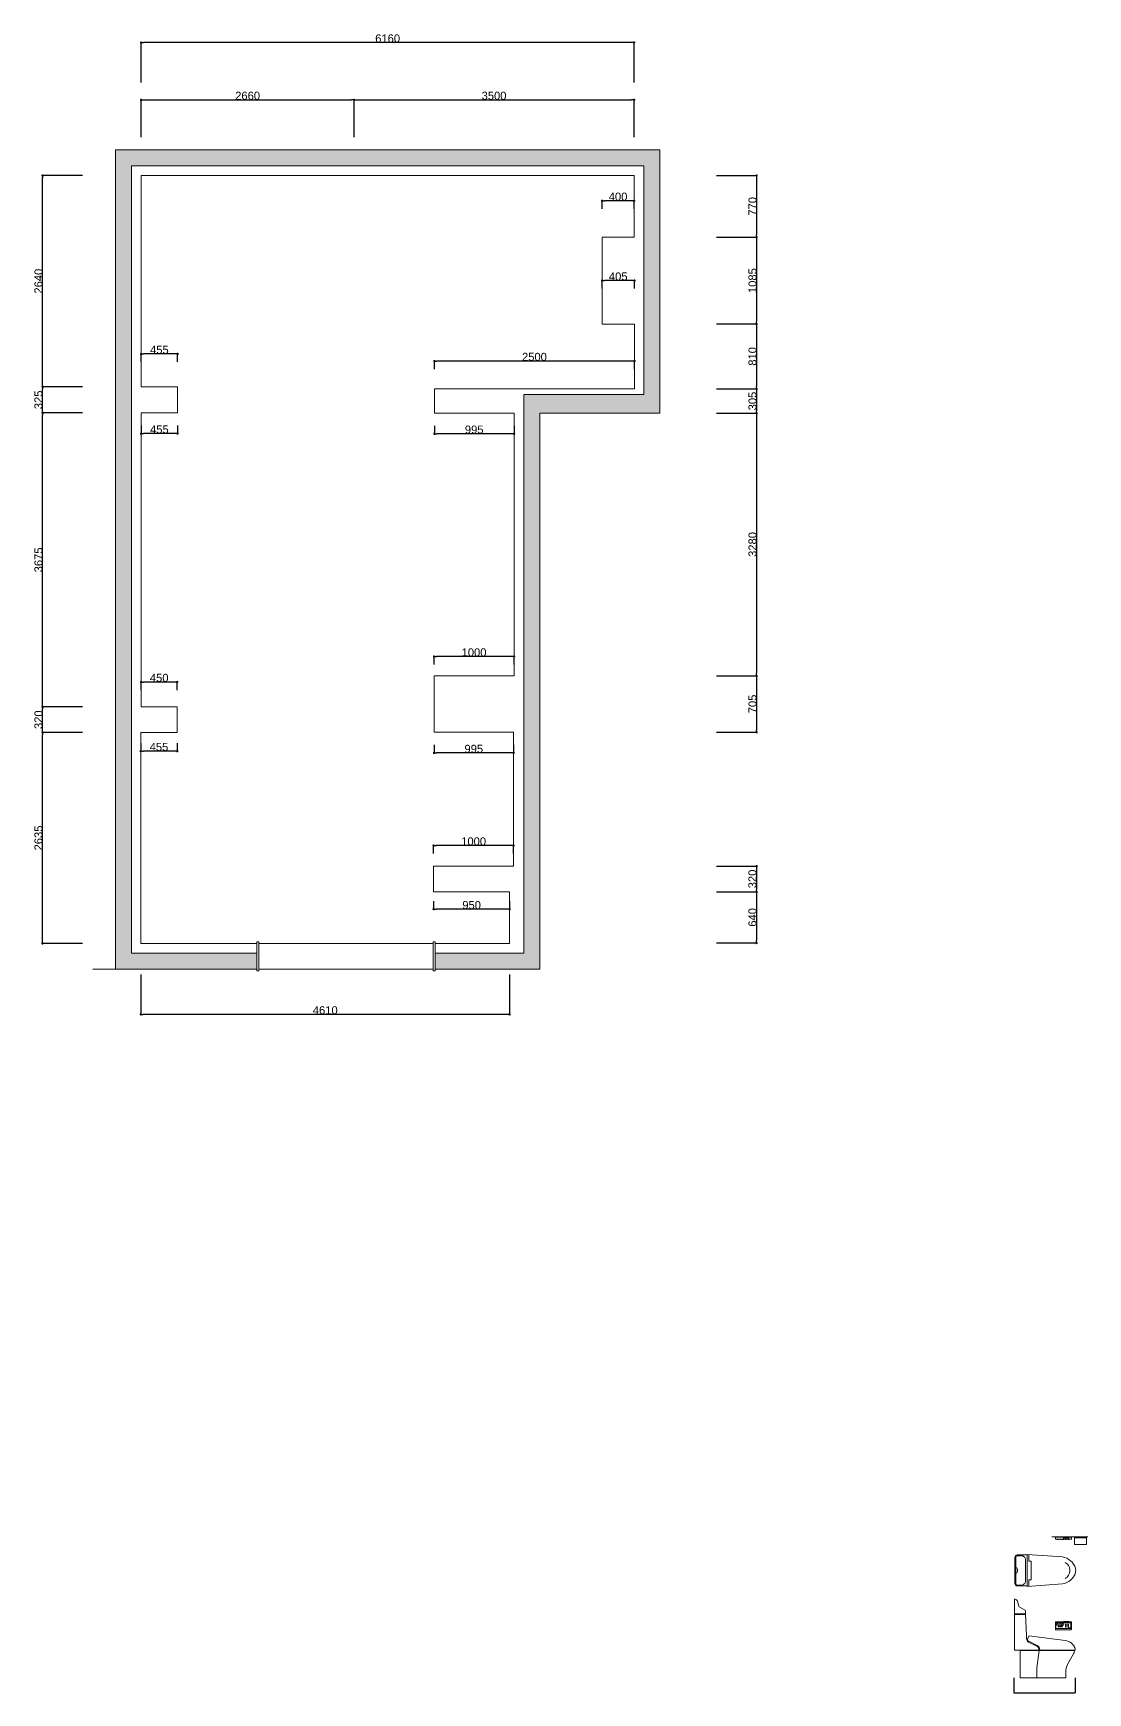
# Model space of a CAD drawing. Header units: millimetres. Extents: x 0 to 1313252738, y -131 to 560100888.
# Drawn here: x 1313210036 to 1313223218, y 559991544 to 560012283 of the extents above; entities that cross this region are included whole.
import ezdxf

# ---------------------------------------------------------------- set-up
doc = ezdxf.new("R2010")
doc.units = ezdxf.units.MM
doc.layers.get('0').update_dxf_attribs({"lineweight": 0})
doc.layers.add('0001外周ライン', color=7, linetype='Continuous', lineweight=9)
doc.layers.add('TOS_M1', color=7, linetype='Continuous', lineweight=9)
doc.styles.add('onnjuku', font='arial.ttf')
doc.styles.get("Standard").update_dxf_attribs({"font": 'arial.ttf'})
doc.dimstyles.new('ISO-25', dxfattribs={"dimtxt": 2.5, "dimasz": 2.5, "dimexe": 1.25, "dimexo": 0.625, "dimtad": 1, "dimtxsty": 'Standard', "dimcen": 2.5, "dimadec": 0, "dimazin": 0, "dimtfac": 1, "dimtmove": 0, "dimatfit": 3, "dimfxl": 1, "dimarcsym": 0})
doc.dimstyles.new('onnjuku', dxfattribs={"dimtxt": 100, "dimasz": 30, "dimexe": 1.25, "dimexo": 0.625, "dimtad": 1, "dimdec": 0, "dimtxsty": 'onnjuku', "dimblk": 'DOT', "dimcen": 2.5, "dimadec": 0, "dimazin": 0, "dimtfac": 1, "dimtdec": 0, "dimtmove": 0, "dimatfit": 3, "dimfxl": 500, "dimfxlon": 1, "dimarcsym": 0})

# ---------------------------------------------------------------- blocks, each defined once
blk = doc.blocks.new('_Dot')
at = {"color": 0, "linetype": 'ByBlock', "lineweight": -2}
blk.add_line((-0.5, 0), (-1, 0), dxfattribs=at)
at = {"color": 0, "linetype": 'ByBlock', "const_width": 0.5}
blk.add_lwpolyline([(-0.25, 0, 1), (0.25, 0, 1)], format="xyb", close=True, dxfattribs=at)
blk = doc.blocks.new('*D814')
at = {"layer": 'Defpoints', "color": 0, "transparency": 16777216}
for p in [(1313217546, 560010504), (1313217546, 560009734), (1313219078, 560009734)]:
    blk.add_point(p, dxfattribs=at)
at = {"layer": 'TOS_M1', "color": 0, "lineweight": -2, "transparency": 16777216}
for p, q in [((1313218578, 560010504), (1313219080, 560010504)), ((1313219078, 560010474), (1313219078, 560009764)), ((1313218578, 560009734), (1313219080, 560009734))]:
    blk.add_line(p, q, dxfattribs=at)
at = {"layer": 'TOS_M1', "color": 0, "lineweight": -2, "transparency": 16777216, "xscale": 30, "yscale": 30, "zscale": 30}
for p, rotation in [((1313219078, 560010504), 90), ((1313219078, 560009734), 270)]:
    blk.add_blockref('_Dot', p, dxfattribs=dict(at, rotation=rotation))
at = {"layer": 'TOS_M1', "color": 0, "transparency": 16777216, "insert": (1313219027, 560010119), "char_height": 100, "attachment_point": 5, "rotation": 90, "style": 'onnjuku'}
blk.add_mtext('770', dxfattribs=at)
blk = doc.blocks.new('*D815')
at = {"layer": 'Defpoints', "color": 0, "transparency": 16777216}
for p in [(1313217546, 560009734), (1313217551, 560008649), (1313219078, 560008649)]:
    blk.add_point(p, dxfattribs=at)
at = {"layer": 'TOS_M1', "color": 0, "lineweight": -2, "transparency": 16777216}
for p, q in [((1313218578, 560009734), (1313219080, 560009734)), ((1313219078, 560009704), (1313219078, 560008679)), ((1313218578, 560008649), (1313219080, 560008649))]:
    blk.add_line(p, q, dxfattribs=at)
at = {"layer": 'TOS_M1', "color": 0, "lineweight": -2, "transparency": 16777216, "xscale": 30, "yscale": 30, "zscale": 30}
for p, rotation in [((1313219078, 560009734), 90), ((1313219078, 560008649), 270)]:
    blk.add_blockref('_Dot', p, dxfattribs=dict(at, rotation=rotation))
at = {"layer": 'TOS_M1', "color": 0, "transparency": 16777216, "insert": (1313219027, 560009191), "char_height": 100, "attachment_point": 5, "rotation": 90, "style": 'onnjuku'}
blk.add_mtext('1085', dxfattribs=at)
blk = doc.blocks.new('*D816')
at = {"layer": 'Defpoints', "color": 0, "transparency": 16777216}
for p in [(1313217551, 560008649), (1313217551, 560007839), (1313219078, 560007839)]:
    blk.add_point(p, dxfattribs=at)
at = {"layer": 'TOS_M1', "color": 0, "lineweight": -2, "transparency": 16777216}
for p, q in [((1313218578, 560008649), (1313219080, 560008649)), ((1313219078, 560008619), (1313219078, 560007869)), ((1313218578, 560007839), (1313219080, 560007839))]:
    blk.add_line(p, q, dxfattribs=at)
at = {"layer": 'TOS_M1', "color": 0, "lineweight": -2, "transparency": 16777216, "xscale": 30, "yscale": 30, "zscale": 30}
for p, rotation in [((1313219078, 560008649), 90), ((1313219078, 560007839), 270)]:
    blk.add_blockref('_Dot', p, dxfattribs=dict(at, rotation=rotation))
at = {"layer": 'TOS_M1', "color": 0, "transparency": 16777216, "insert": (1313219027, 560008244), "char_height": 100, "attachment_point": 5, "rotation": 90, "style": 'onnjuku'}
blk.add_mtext('810', dxfattribs=at)
blk = doc.blocks.new('*D817')
at = {"layer": 'Defpoints', "color": 0, "transparency": 16777216}
for p in [(1313217551, 560007839), (1313215051, 560007534), (1313219078, 560007534)]:
    blk.add_point(p, dxfattribs=at)
at = {"layer": 'TOS_M1', "color": 0, "lineweight": -2, "transparency": 16777216}
for p, q in [((1313218578, 560007839), (1313219080, 560007839)), ((1313219078, 560007809), (1313219078, 560007564)), ((1313218578, 560007534), (1313219080, 560007534))]:
    blk.add_line(p, q, dxfattribs=at)
at = {"layer": 'TOS_M1', "color": 0, "lineweight": -2, "transparency": 16777216, "xscale": 30, "yscale": 30, "zscale": 30}
for p, rotation in [((1313219078, 560007839), 90), ((1313219078, 560007534), 270)]:
    blk.add_blockref('_Dot', p, dxfattribs=dict(at, rotation=rotation))
at = {"layer": 'TOS_M1', "color": 0, "transparency": 16777216, "insert": (1313219027, 560007686), "char_height": 100, "attachment_point": 5, "rotation": 90, "style": 'onnjuku'}
blk.add_mtext('305', dxfattribs=at)
blk = doc.blocks.new('*D835')
at = {"layer": 'Defpoints', "color": 0, "transparency": 16777216}
for p in [(1313215051, 560007534), (1313216046, 560004254), (1313219078, 560004254)]:
    blk.add_point(p, dxfattribs=at)
at = {"layer": 'TOS_M1', "color": 0, "lineweight": -2, "transparency": 16777216}
for p, q in [((1313218578, 560007534), (1313219080, 560007534)), ((1313219078, 560007504), (1313219078, 560004284)), ((1313218578, 560004254), (1313219080, 560004254))]:
    blk.add_line(p, q, dxfattribs=at)
at = {"layer": 'TOS_M1', "color": 0, "lineweight": -2, "transparency": 16777216, "xscale": 30, "yscale": 30, "zscale": 30}
for p, rotation in [((1313219078, 560007534), 90), ((1313219078, 560004254), 270)]:
    blk.add_blockref('_Dot', p, dxfattribs=dict(at, rotation=rotation))
at = {"layer": 'TOS_M1', "color": 0, "transparency": 16777216, "insert": (1313219027, 560005894), "char_height": 100, "attachment_point": 5, "rotation": 90, "style": 'onnjuku'}
blk.add_mtext('3280', dxfattribs=at)
blk = doc.blocks.new('*D836')
at = {"layer": 'Defpoints', "color": 0, "transparency": 16777216}
for p in [(1313216046, 560004254), (1313215046, 560003549), (1313219078, 560003549)]:
    blk.add_point(p, dxfattribs=at)
at = {"layer": 'TOS_M1', "color": 0, "lineweight": -2, "transparency": 16777216}
for p, q in [((1313218578, 560004254), (1313219080, 560004254)), ((1313219078, 560004224), (1313219078, 560003579)), ((1313218578, 560003549), (1313219080, 560003549))]:
    blk.add_line(p, q, dxfattribs=at)
at = {"layer": 'TOS_M1', "color": 0, "lineweight": -2, "transparency": 16777216, "xscale": 30, "yscale": 30, "zscale": 30}
for p, rotation in [((1313219078, 560004254), 90), ((1313219078, 560003549), 270)]:
    blk.add_blockref('_Dot', p, dxfattribs=dict(at, rotation=rotation))
at = {"layer": 'TOS_M1', "color": 0, "transparency": 16777216, "insert": (1313219027, 560003901), "char_height": 100, "attachment_point": 5, "rotation": 90, "style": 'onnjuku'}
blk.add_mtext('705', dxfattribs=at)
blk = doc.blocks.new('*D818')
at = {"layer": 'Defpoints', "color": 0, "transparency": 16777216}
for p in [(1313210153, 560003544), (1313211381, 560003544), (1313211381, 560000909)]:
    blk.add_point(p, dxfattribs=at)
at = {"layer": 'TOS_M1', "color": 0, "lineweight": -2, "transparency": 16777216}
for p, q in [((1313210653, 560003544), (1313210152, 560003544)), ((1313210153, 560000939), (1313210153, 560003514)), ((1313210653, 560000909), (1313210152, 560000909))]:
    blk.add_line(p, q, dxfattribs=at)
at = {"layer": 'TOS_M1', "color": 0, "lineweight": -2, "transparency": 16777216, "xscale": 30, "yscale": 30, "zscale": 30}
for p, rotation in [((1313210153, 560003544), 90), ((1313210153, 560000909), 270)]:
    blk.add_blockref('_Dot', p, dxfattribs=dict(at, rotation=rotation))
at = {"layer": 'TOS_M1', "color": 0, "transparency": 16777216, "insert": (1313210102, 560002226), "char_height": 100, "attachment_point": 5, "rotation": 90, "style": 'onnjuku'}
blk.add_mtext('2635', dxfattribs=at)
blk = doc.blocks.new('*D819')
at = {"layer": 'Defpoints', "color": 0, "transparency": 16777216}
for p in [(1313210153, 560003864), (1313211386, 560003864), (1313211381, 560003544)]:
    blk.add_point(p, dxfattribs=at)
at = {"layer": 'TOS_M1', "color": 0, "lineweight": -2, "transparency": 16777216}
for p, q in [((1313210653, 560003864), (1313210152, 560003864)), ((1313210153, 560003574), (1313210153, 560003834)), ((1313210653, 560003544), (1313210152, 560003544))]:
    blk.add_line(p, q, dxfattribs=at)
at = {"layer": 'TOS_M1', "color": 0, "lineweight": -2, "transparency": 16777216, "xscale": 30, "yscale": 30, "zscale": 30}
for p, rotation in [((1313210153, 560003864), 90), ((1313210153, 560003544), 270)]:
    blk.add_blockref('_Dot', p, dxfattribs=dict(at, rotation=rotation))
at = {"layer": 'TOS_M1', "color": 0, "transparency": 16777216, "insert": (1313210102, 560003704), "char_height": 100, "attachment_point": 5, "rotation": 90, "style": 'onnjuku'}
blk.add_mtext('320', dxfattribs=at)
blk = doc.blocks.new('*D820')
at = {"layer": 'Defpoints', "color": 0, "transparency": 16777216}
for p in [(1313210153, 560007539), (1313211386, 560007539), (1313211386, 560003864)]:
    blk.add_point(p, dxfattribs=at)
at = {"layer": 'TOS_M1', "color": 0, "lineweight": -2, "transparency": 16777216}
for p, q in [((1313210653, 560007539), (1313210152, 560007539)), ((1313210153, 560003894), (1313210153, 560007509)), ((1313210653, 560003864), (1313210152, 560003864))]:
    blk.add_line(p, q, dxfattribs=at)
at = {"layer": 'TOS_M1', "color": 0, "lineweight": -2, "transparency": 16777216, "xscale": 30, "yscale": 30, "zscale": 30}
for p, rotation in [((1313210153, 560007539), 90), ((1313210153, 560003864), 270)]:
    blk.add_blockref('_Dot', p, dxfattribs=dict(at, rotation=rotation))
at = {"layer": 'TOS_M1', "color": 0, "transparency": 16777216, "insert": (1313210102, 560005701), "char_height": 100, "attachment_point": 5, "rotation": 90, "style": 'onnjuku'}
blk.add_mtext('3675', dxfattribs=at)
blk = doc.blocks.new('*D821')
at = {"layer": 'Defpoints', "color": 0, "transparency": 16777216}
for p in [(1313210153, 560007864), (1313211386, 560007864), (1313211386, 560007539)]:
    blk.add_point(p, dxfattribs=at)
at = {"layer": 'TOS_M1', "color": 0, "lineweight": -2, "transparency": 16777216}
for p, q in [((1313210653, 560007864), (1313210152, 560007864)), ((1313210153, 560007569), (1313210153, 560007834)), ((1313210653, 560007539), (1313210152, 560007539))]:
    blk.add_line(p, q, dxfattribs=at)
at = {"layer": 'TOS_M1', "color": 0, "lineweight": -2, "transparency": 16777216, "xscale": 30, "yscale": 30, "zscale": 30}
for p, rotation in [((1313210153, 560007864), 90), ((1313210153, 560007539), 270)]:
    blk.add_blockref('_Dot', p, dxfattribs=dict(at, rotation=rotation))
at = {"layer": 'TOS_M1', "color": 0, "transparency": 16777216, "insert": (1313210102, 560007701), "char_height": 100, "attachment_point": 5, "rotation": 90, "style": 'onnjuku'}
blk.add_mtext('325', dxfattribs=at)
blk = doc.blocks.new('*D822')
at = {"layer": 'Defpoints', "color": 0, "transparency": 16777216}
for p in [(1313210153, 560010504), (1313211386, 560010504), (1313211386, 560007864)]:
    blk.add_point(p, dxfattribs=at)
at = {"layer": 'TOS_M1', "color": 0, "lineweight": -2, "transparency": 16777216}
for p, q in [((1313210653, 560010504), (1313210152, 560010504)), ((1313210153, 560007894), (1313210153, 560010474)), ((1313210653, 560007864), (1313210152, 560007864))]:
    blk.add_line(p, q, dxfattribs=at)
at = {"layer": 'TOS_M1', "color": 0, "lineweight": -2, "transparency": 16777216, "xscale": 30, "yscale": 30, "zscale": 30}
for p, rotation in [((1313210153, 560010504), 90), ((1313210153, 560007864), 270)]:
    blk.add_blockref('_Dot', p, dxfattribs=dict(at, rotation=rotation))
at = {"layer": 'TOS_M1', "color": 0, "transparency": 16777216, "insert": (1313210102, 560009184), "char_height": 100, "attachment_point": 5, "rotation": 90, "style": 'onnjuku'}
blk.add_mtext('2640', dxfattribs=at)
blk = doc.blocks.new('*D827')
at = {"layer": 'Defpoints', "color": 0, "transparency": 16777216}
for p in [(1313216041, 560001874), (1313215991, 560001554), (1313219078, 560001554)]:
    blk.add_point(p, dxfattribs=at)
at = {"layer": 'TOS_M1', "color": 0, "lineweight": -2, "transparency": 16777216}
for p, q in [((1313218578, 560001874), (1313219079, 560001874)), ((1313219078, 560001844), (1313219078, 560001584)), ((1313218578, 560001554), (1313219079, 560001554))]:
    blk.add_line(p, q, dxfattribs=at)
at = {"layer": 'TOS_M1', "color": 0, "lineweight": -2, "transparency": 16777216, "xscale": 30, "yscale": 30, "zscale": 30}
for p, rotation in [((1313219078, 560001874), 90), ((1313219078, 560001554), 270)]:
    blk.add_blockref('_Dot', p, dxfattribs=dict(at, rotation=rotation))
at = {"layer": 'TOS_M1', "color": 0, "transparency": 16777216, "insert": (1313219026, 560001714), "char_height": 100, "attachment_point": 5, "rotation": 90, "style": 'onnjuku'}
blk.add_mtext('320', dxfattribs=at)
blk = doc.blocks.new('*D823')
at = {"layer": 'Defpoints', "color": 0, "transparency": 16777216}
for p in [(1313215991, 560001554), (1313215991, 560000914), (1313219078, 560000914)]:
    blk.add_point(p, dxfattribs=at)
at = {"layer": 'TOS_M1', "color": 0, "lineweight": -2, "transparency": 16777216}
for p, q in [((1313218578, 560001554), (1313219079, 560001554)), ((1313219078, 560001524), (1313219078, 560000944)), ((1313218578, 560000914), (1313219079, 560000914))]:
    blk.add_line(p, q, dxfattribs=at)
at = {"layer": 'TOS_M1', "color": 0, "lineweight": -2, "transparency": 16777216, "xscale": 30, "yscale": 30, "zscale": 30}
for p, rotation in [((1313219078, 560001554), 90), ((1313219078, 560000914), 270)]:
    blk.add_blockref('_Dot', p, dxfattribs=dict(at, rotation=rotation))
at = {"layer": 'TOS_M1', "color": 0, "transparency": 16777216, "insert": (1313219026, 560001234), "char_height": 100, "attachment_point": 5, "rotation": 90, "style": 'onnjuku'}
blk.add_mtext('640', dxfattribs=at)
blk = doc.blocks.new('*D824')
at = {"layer": 'Defpoints', "color": 0, "transparency": 16777216}
for p in [(1313215041, 560001554), (1313215991, 560001554), (1313215041, 560001336)]:
    blk.add_point(p, dxfattribs=at)
at = {"layer": 'TOS_M1', "color": 0, "lineweight": -2, "transparency": 16777216}
for p, q in [((1313215041, 560001436), (1313215041, 560001334)), ((1313215991, 560001436), (1313215991, 560001334)), ((1313215961, 560001336), (1313215071, 560001336))]:
    blk.add_line(p, q, dxfattribs=at)
at = {"layer": 'TOS_M1', "color": 0, "lineweight": -2, "transparency": 16777216, "xscale": 30, "yscale": 30, "zscale": 30, "rotation": 180}
blk.add_blockref('_Dot', (1313215041, 560001336), dxfattribs=at)
at = {"layer": 'TOS_M1', "color": 0, "lineweight": -2, "transparency": 16777216, "xscale": 30, "yscale": 30, "zscale": 30}
blk.add_blockref('_Dot', (1313215991, 560001336), dxfattribs=at)
at = {"layer": 'TOS_M1', "color": 0, "transparency": 16777216, "insert": (1313215516, 560001387), "char_height": 100, "attachment_point": 5, "style": 'onnjuku'}
blk.add_mtext('950', dxfattribs=at)
blk = doc.blocks.new('*D825')
at = {"layer": 'Defpoints', "color": 0, "transparency": 16777216}
for p in [(1313215041, 560002131), (1313215041, 560001874), (1313216041, 560001874)]:
    blk.add_point(p, dxfattribs=at)
at = {"layer": 'TOS_M1', "color": 0, "lineweight": -2, "transparency": 16777216}
for p, q in [((1313215041, 560002031), (1313215041, 560002133)), ((1313216011, 560002131), (1313215071, 560002131)), ((1313216041, 560002031), (1313216041, 560002133))]:
    blk.add_line(p, q, dxfattribs=at)
at = {"layer": 'TOS_M1', "color": 0, "lineweight": -2, "transparency": 16777216, "xscale": 30, "yscale": 30, "zscale": 30, "rotation": 180}
blk.add_blockref('_Dot', (1313215041, 560002131), dxfattribs=at)
at = {"layer": 'TOS_M1', "color": 0, "lineweight": -2, "transparency": 16777216, "xscale": 30, "yscale": 30, "zscale": 30}
blk.add_blockref('_Dot', (1313216041, 560002131), dxfattribs=at)
at = {"layer": 'TOS_M1', "color": 0, "transparency": 16777216, "insert": (1313215541, 560002183), "char_height": 100, "attachment_point": 5, "style": 'onnjuku'}
blk.add_mtext('1000', dxfattribs=at)
blk = doc.blocks.new('*D826')
at = {"layer": 'Defpoints', "color": 0, "transparency": 16777216}
for p in [(1313215046, 560003549), (1313216041, 560003549), (1313215046, 560003289)]:
    blk.add_point(p, dxfattribs=at)
at = {"layer": 'TOS_M1', "color": 0, "lineweight": -2, "transparency": 16777216}
for p, q in [((1313215046, 560003389), (1313215046, 560003288)), ((1313216041, 560003389), (1313216041, 560003288)), ((1313216011, 560003289), (1313215076, 560003289))]:
    blk.add_line(p, q, dxfattribs=at)
at = {"layer": 'TOS_M1', "color": 0, "lineweight": -2, "transparency": 16777216, "xscale": 30, "yscale": 30, "zscale": 30, "rotation": 180}
blk.add_blockref('_Dot', (1313215046, 560003289), dxfattribs=at)
at = {"layer": 'TOS_M1', "color": 0, "lineweight": -2, "transparency": 16777216, "xscale": 30, "yscale": 30, "zscale": 30}
blk.add_blockref('_Dot', (1313216041, 560003289), dxfattribs=at)
at = {"layer": 'TOS_M1', "color": 0, "transparency": 16777216, "insert": (1313215543, 560003340), "char_height": 100, "attachment_point": 5, "style": 'onnjuku'}
blk.add_mtext('995', dxfattribs=at)
blk = doc.blocks.new('*D811')
at = {"layer": 'Defpoints', "color": 0, "transparency": 16777216}
for p in [(1313215046, 560004493), (1313215046, 560004254), (1313216046, 560004254)]:
    blk.add_point(p, dxfattribs=at)
at = {"layer": 'TOS_M1', "color": 0, "lineweight": -2, "transparency": 16777216}
for p, q in [((1313215046, 560004393), (1313215046, 560004495)), ((1313216016, 560004493), (1313215076, 560004493)), ((1313216046, 560004393), (1313216046, 560004495))]:
    blk.add_line(p, q, dxfattribs=at)
at = {"layer": 'TOS_M1', "color": 0, "lineweight": -2, "transparency": 16777216, "xscale": 30, "yscale": 30, "zscale": 30, "rotation": 180}
blk.add_blockref('_Dot', (1313215046, 560004493), dxfattribs=at)
at = {"layer": 'TOS_M1', "color": 0, "lineweight": -2, "transparency": 16777216, "xscale": 30, "yscale": 30, "zscale": 30}
blk.add_blockref('_Dot', (1313216046, 560004493), dxfattribs=at)
at = {"layer": 'TOS_M1', "color": 0, "transparency": 16777216, "insert": (1313215546, 560004545), "char_height": 100, "attachment_point": 5, "style": 'onnjuku'}
blk.add_mtext('1000', dxfattribs=at)
blk = doc.blocks.new('*D828')
at = {"layer": 'Defpoints', "color": 0, "transparency": 16777216}
for p in [(1313215051, 560007534), (1313216046, 560007534), (1313215051, 560007277)]:
    blk.add_point(p, dxfattribs=at)
at = {"layer": 'TOS_M1', "color": 0, "lineweight": -2, "transparency": 16777216}
for p, q in [((1313215051, 560007377), (1313215051, 560007276)), ((1313216016, 560007277), (1313215081, 560007277)), ((1313216046, 560007377), (1313216046, 560007276))]:
    blk.add_line(p, q, dxfattribs=at)
at = {"layer": 'TOS_M1', "color": 0, "lineweight": -2, "transparency": 16777216, "xscale": 30, "yscale": 30, "zscale": 30, "rotation": 180}
blk.add_blockref('_Dot', (1313215051, 560007277), dxfattribs=at)
at = {"layer": 'TOS_M1', "color": 0, "lineweight": -2, "transparency": 16777216, "xscale": 30, "yscale": 30, "zscale": 30}
blk.add_blockref('_Dot', (1313216046, 560007277), dxfattribs=at)
at = {"layer": 'TOS_M1', "color": 0, "transparency": 16777216, "insert": (1313215548, 560007329), "char_height": 100, "attachment_point": 5, "style": 'onnjuku'}
blk.add_mtext('995', dxfattribs=at)
blk = doc.blocks.new('*D829')
at = {"layer": 'Defpoints', "color": 0, "transparency": 16777216}
for p in [(1313215051, 560008186), (1313215051, 560007839), (1313217551, 560007839)]:
    blk.add_point(p, dxfattribs=at)
at = {"layer": 'TOS_M1', "color": 0, "lineweight": -2, "transparency": 16777216}
for p, q in [((1313215051, 560008086), (1313215051, 560008187)), ((1313217521, 560008186), (1313215081, 560008186)), ((1313217551, 560008086), (1313217551, 560008187))]:
    blk.add_line(p, q, dxfattribs=at)
at = {"layer": 'TOS_M1', "color": 0, "lineweight": -2, "transparency": 16777216, "xscale": 30, "yscale": 30, "zscale": 30, "rotation": 180}
blk.add_blockref('_Dot', (1313215051, 560008186), dxfattribs=at)
at = {"layer": 'TOS_M1', "color": 0, "lineweight": -2, "transparency": 16777216, "xscale": 30, "yscale": 30, "zscale": 30}
blk.add_blockref('_Dot', (1313217551, 560008186), dxfattribs=at)
at = {"layer": 'TOS_M1', "color": 0, "transparency": 16777216, "insert": (1313216301, 560008238), "char_height": 100, "attachment_point": 5, "style": 'onnjuku'}
blk.add_mtext('2500', dxfattribs=at)
blk = doc.blocks.new('*D830')
at = {"layer": 'Defpoints', "color": 0, "transparency": 16777216}
for p in [(1313217146, 560009191), (1313217146, 560008649), (1313217551, 560008649)]:
    blk.add_point(p, dxfattribs=at)
at = {"layer": 'TOS_M1', "color": 0, "lineweight": -2, "transparency": 16777216}
for p, q in [((1313217146, 560009091), (1313217146, 560009193)), ((1313217521, 560009191), (1313217176, 560009191)), ((1313217551, 560009091), (1313217551, 560009193))]:
    blk.add_line(p, q, dxfattribs=at)
at = {"layer": 'TOS_M1', "color": 0, "lineweight": -2, "transparency": 16777216, "xscale": 30, "yscale": 30, "zscale": 30, "rotation": 180}
blk.add_blockref('_Dot', (1313217146, 560009191), dxfattribs=at)
at = {"layer": 'TOS_M1', "color": 0, "lineweight": -2, "transparency": 16777216, "xscale": 30, "yscale": 30, "zscale": 30}
blk.add_blockref('_Dot', (1313217551, 560009191), dxfattribs=at)
at = {"layer": 'TOS_M1', "color": 0, "transparency": 16777216, "insert": (1313217348, 560009243), "char_height": 100, "attachment_point": 5, "style": 'onnjuku'}
blk.add_mtext('405', dxfattribs=at)
blk = doc.blocks.new('*D831')
at = {"layer": 'Defpoints', "color": 0, "transparency": 16777216}
for p in [(1313217146, 560010189), (1313217146, 560009734), (1313217546, 560009734)]:
    blk.add_point(p, dxfattribs=at)
at = {"layer": 'TOS_M1', "color": 0, "lineweight": -2, "transparency": 16777216}
for p, q in [((1313217146, 560010089), (1313217146, 560010190)), ((1313217516, 560010189), (1313217176, 560010189)), ((1313217546, 560010089), (1313217546, 560010190))]:
    blk.add_line(p, q, dxfattribs=at)
at = {"layer": 'TOS_M1', "color": 0, "lineweight": -2, "transparency": 16777216, "xscale": 30, "yscale": 30, "zscale": 30, "rotation": 180}
blk.add_blockref('_Dot', (1313217146, 560010189), dxfattribs=at)
at = {"layer": 'TOS_M1', "color": 0, "lineweight": -2, "transparency": 16777216, "xscale": 30, "yscale": 30, "zscale": 30}
blk.add_blockref('_Dot', (1313217546, 560010189), dxfattribs=at)
at = {"layer": 'TOS_M1', "color": 0, "transparency": 16777216, "insert": (1313217346, 560010240), "char_height": 100, "attachment_point": 5, "style": 'onnjuku'}
blk.add_mtext('400', dxfattribs=at)
blk = doc.blocks.new('*D832')
at = {"layer": 'Defpoints', "color": 0, "transparency": 16777216}
for p in [(1313211386, 560008275), (1313211386, 560007864), (1313211841, 560007864)]:
    blk.add_point(p, dxfattribs=at)
at = {"layer": 'TOS_M1', "color": 0, "lineweight": -2, "transparency": 16777216}
for p, q in [((1313211386, 560008175), (1313211386, 560008276)), ((1313211811, 560008275), (1313211416, 560008275)), ((1313211841, 560008175), (1313211841, 560008276))]:
    blk.add_line(p, q, dxfattribs=at)
at = {"layer": 'TOS_M1', "color": 0, "lineweight": -2, "transparency": 16777216, "xscale": 30, "yscale": 30, "zscale": 30, "rotation": 180}
blk.add_blockref('_Dot', (1313211386, 560008275), dxfattribs=at)
at = {"layer": 'TOS_M1', "color": 0, "lineweight": -2, "transparency": 16777216, "xscale": 30, "yscale": 30, "zscale": 30}
blk.add_blockref('_Dot', (1313211841, 560008275), dxfattribs=at)
at = {"layer": 'TOS_M1', "color": 0, "transparency": 16777216, "insert": (1313211613, 560008326), "char_height": 100, "attachment_point": 5, "style": 'onnjuku'}
blk.add_mtext('455', dxfattribs=at)
blk = doc.blocks.new('*D833')
at = {"layer": 'Defpoints', "color": 0, "transparency": 16777216}
for p in [(1313211386, 560007539), (1313211841, 560007539), (1313211386, 560007279)]:
    blk.add_point(p, dxfattribs=at)
at = {"layer": 'TOS_M1', "color": 0, "lineweight": -2, "transparency": 16777216}
for p, q in [((1313211386, 560007379), (1313211386, 560007278)), ((1313211811, 560007279), (1313211416, 560007279)), ((1313211841, 560007379), (1313211841, 560007278))]:
    blk.add_line(p, q, dxfattribs=at)
at = {"layer": 'TOS_M1', "color": 0, "lineweight": -2, "transparency": 16777216, "xscale": 30, "yscale": 30, "zscale": 30, "rotation": 180}
blk.add_blockref('_Dot', (1313211386, 560007279), dxfattribs=at)
at = {"layer": 'TOS_M1', "color": 0, "lineweight": -2, "transparency": 16777216, "xscale": 30, "yscale": 30, "zscale": 30}
blk.add_blockref('_Dot', (1313211841, 560007279), dxfattribs=at)
at = {"layer": 'TOS_M1', "color": 0, "transparency": 16777216, "insert": (1313211613, 560007331), "char_height": 100, "attachment_point": 5, "style": 'onnjuku'}
blk.add_mtext('455', dxfattribs=at)
blk = doc.blocks.new('*D834')
at = {"layer": 'Defpoints', "color": 0, "transparency": 16777216}
for p in [(1313211381, 560003544), (1313211836, 560003544), (1313211381, 560003311)]:
    blk.add_point(p, dxfattribs=at)
at = {"layer": 'TOS_M1', "color": 0, "lineweight": -2, "transparency": 16777216}
for p, q in [((1313211381, 560003411), (1313211381, 560003310)), ((1313211806, 560003311), (1313211411, 560003311)), ((1313211836, 560003411), (1313211836, 560003310))]:
    blk.add_line(p, q, dxfattribs=at)
at = {"layer": 'TOS_M1', "color": 0, "lineweight": -2, "transparency": 16777216, "xscale": 30, "yscale": 30, "zscale": 30, "rotation": 180}
blk.add_blockref('_Dot', (1313211381, 560003311), dxfattribs=at)
at = {"layer": 'TOS_M1', "color": 0, "lineweight": -2, "transparency": 16777216, "xscale": 30, "yscale": 30, "zscale": 30}
blk.add_blockref('_Dot', (1313211836, 560003311), dxfattribs=at)
at = {"layer": 'TOS_M1', "color": 0, "transparency": 16777216, "insert": (1313211608, 560003363), "char_height": 100, "attachment_point": 5, "style": 'onnjuku'}
blk.add_mtext('455', dxfattribs=at)
blk = doc.blocks.new('*D812')
at = {"layer": 'Defpoints', "color": 0, "transparency": 16777216}
for p in [(1313211386, 560004175), (1313211386, 560003864), (1313211836, 560003864)]:
    blk.add_point(p, dxfattribs=at)
at = {"layer": 'TOS_M1', "color": 0, "lineweight": -2, "transparency": 16777216}
for p, q in [((1313211386, 560004075), (1313211386, 560004177)), ((1313211806, 560004175), (1313211416, 560004175)), ((1313211836, 560004075), (1313211836, 560004177))]:
    blk.add_line(p, q, dxfattribs=at)
at = {"layer": 'TOS_M1', "color": 0, "lineweight": -2, "transparency": 16777216, "xscale": 30, "yscale": 30, "zscale": 30, "rotation": 180}
blk.add_blockref('_Dot', (1313211386, 560004175), dxfattribs=at)
at = {"layer": 'TOS_M1', "color": 0, "lineweight": -2, "transparency": 16777216, "xscale": 30, "yscale": 30, "zscale": 30}
blk.add_blockref('_Dot', (1313211836, 560004175), dxfattribs=at)
at = {"layer": 'TOS_M1', "color": 0, "transparency": 16777216, "insert": (1313211611, 560004227), "char_height": 100, "attachment_point": 5, "style": 'onnjuku'}
blk.add_mtext('450', dxfattribs=at)
blk = doc.blocks.new('*D813')
at = {"layer": 'Defpoints', "color": 0, "transparency": 16777216}
for p in [(1313211381, 560000909), (1313215991, 560000909), (1313211381, 560000022)]:
    blk.add_point(p, dxfattribs=at)
at = {"layer": 'TOS_M1', "color": 0, "lineweight": -2, "transparency": 16777216}
for p, q in [((1313211381, 560000522), (1313211381, 560000020)), ((1313215991, 560000522), (1313215991, 560000020)), ((1313215961, 560000022), (1313211411, 560000022))]:
    blk.add_line(p, q, dxfattribs=at)
at = {"layer": 'TOS_M1', "color": 0, "lineweight": -2, "transparency": 16777216, "xscale": 30, "yscale": 30, "zscale": 30, "rotation": 180}
blk.add_blockref('_Dot', (1313211381, 560000022), dxfattribs=at)
at = {"layer": 'TOS_M1', "color": 0, "lineweight": -2, "transparency": 16777216, "xscale": 30, "yscale": 30, "zscale": 30}
blk.add_blockref('_Dot', (1313215991, 560000022), dxfattribs=at)
at = {"layer": 'TOS_M1', "color": 0, "transparency": 16777216, "insert": (1313213686, 560000073), "char_height": 100, "attachment_point": 5, "style": 'onnjuku'}
blk.add_mtext('4610', dxfattribs=at)
blk = doc.blocks.new('*D808')
at = {"layer": 'Defpoints', "color": 0, "transparency": 16777216}
for p in [(1313211386, 560012166), (1313211386, 560011164), (1313217546, 560011164)]:
    blk.add_point(p, dxfattribs=at)
at = {"layer": 'TOS_M1', "color": 0, "lineweight": -2, "transparency": 16777216}
for p, q in [((1313211386, 560011666), (1313211386, 560012167)), ((1313217516, 560012166), (1313211416, 560012166)), ((1313217546, 560011666), (1313217546, 560012167))]:
    blk.add_line(p, q, dxfattribs=at)
at = {"layer": 'TOS_M1', "color": 0, "lineweight": -2, "transparency": 16777216, "xscale": 30, "yscale": 30, "zscale": 30, "rotation": 180}
blk.add_blockref('_Dot', (1313211386, 560012166), dxfattribs=at)
at = {"layer": 'TOS_M1', "color": 0, "lineweight": -2, "transparency": 16777216, "xscale": 30, "yscale": 30, "zscale": 30}
blk.add_blockref('_Dot', (1313217546, 560012166), dxfattribs=at)
at = {"layer": 'TOS_M1', "color": 0, "transparency": 16777216, "insert": (1313214466, 560012217), "char_height": 100, "attachment_point": 5, "style": 'onnjuku'}
blk.add_mtext('6160', dxfattribs=at)
blk = doc.blocks.new('*D809')
at = {"layer": 'Defpoints', "color": 0, "transparency": 16777216}
for p in [(1313214046, 560011449), (1313211386, 560010983), (1313214046, 560010983)]:
    blk.add_point(p, dxfattribs=at)
at = {"layer": 'TOS_M1', "color": 0, "lineweight": -2, "transparency": 16777216}
for p, q in [((1313211386, 560010983), (1313211386, 560011450)), ((1313211416, 560011449), (1313214016, 560011449)), ((1313214046, 560010983), (1313214046, 560011450))]:
    blk.add_line(p, q, dxfattribs=at)
at = {"layer": 'TOS_M1', "color": 0, "lineweight": -2, "transparency": 16777216, "xscale": 30, "yscale": 30, "zscale": 30, "rotation": 180}
blk.add_blockref('_Dot', (1313211386, 560011449), dxfattribs=at)
at = {"layer": 'TOS_M1', "color": 0, "lineweight": -2, "transparency": 16777216, "xscale": 30, "yscale": 30, "zscale": 30}
blk.add_blockref('_Dot', (1313214046, 560011449), dxfattribs=at)
at = {"layer": 'TOS_M1', "color": 0, "transparency": 16777216, "insert": (1313212716, 560011501), "char_height": 100, "attachment_point": 5, "style": 'onnjuku'}
blk.add_mtext('2660', dxfattribs=at)
blk = doc.blocks.new('*D810')
at = {"layer": 'Defpoints', "color": 0, "transparency": 16777216}
for p in [(1313217546, 560011449), (1313214046, 560010983), (1313217546, 560010983)]:
    blk.add_point(p, dxfattribs=at)
at = {"layer": 'TOS_M1', "color": 0, "lineweight": -2, "transparency": 16777216}
for p, q in [((1313214046, 560010983), (1313214046, 560011450)), ((1313214076, 560011449), (1313217516, 560011449)), ((1313217546, 560010983), (1313217546, 560011450))]:
    blk.add_line(p, q, dxfattribs=at)
at = {"layer": 'TOS_M1', "color": 0, "lineweight": -2, "transparency": 16777216, "xscale": 30, "yscale": 30, "zscale": 30, "rotation": 180}
blk.add_blockref('_Dot', (1313214046, 560011449), dxfattribs=at)
at = {"layer": 'TOS_M1', "color": 0, "lineweight": -2, "transparency": 16777216, "xscale": 30, "yscale": 30, "zscale": 30}
blk.add_blockref('_Dot', (1313217546, 560011449), dxfattribs=at)
at = {"layer": 'TOS_M1', "color": 0, "transparency": 16777216, "insert": (1313215796, 560011501), "char_height": 100, "attachment_point": 5, "style": 'onnjuku'}
blk.add_mtext('3500', dxfattribs=at)
blk = doc.blocks.new('*D866')
at = {"color": 0, "lineweight": -2, "transparency": 16777216}
for p, q in [((1313222291, 559991732), (1313222291, 559991544)), ((1313223061, 559991732), (1313223061, 559991544)), ((1313222293, 559991545), (1313223058, 559991545))]:
    blk.add_line(p, q, dxfattribs=at)
at = {"color": 0, "transparency": 16777216}
for points in [[(1313222293, 559991546), (1313222293, 559991545), (1313222291, 559991545)], [(1313223058, 559991546), (1313223058, 559991545), (1313223061, 559991545)]]:
    blk.add_solid(points, dxfattribs=at)
at = {"layer": 'Defpoints', "color": 0, "transparency": 16777216}
for p in [(1313222291, 559991732), (1313223061, 559991732), (1313223061, 559991545)]:
    blk.add_point(p, dxfattribs=at)
at = {"color": 0, "transparency": 16777216, "insert": (1313222676, 559991547), "char_height": 2.5, "attachment_point": 5}
blk.add_mtext('770', dxfattribs=at)
blk = doc.blocks.new('*U858')
at = {"color": 0, "linetype": 'ByBlock', "lineweight": -2}
for points in [[(155, 194), (30, 194, 0.414214), (0, 164), (0, -164, 0.414214), (30, -194), (155, -194)], [(10, -30), (23, -30, 0.345674), (23, 30), (10, 30)], [(155, 200), (155, -200), (594, -168, 0.28717), (758, -27, 0.068091), (758, 27, 0.28717), (594, 168), (155, 200)], [(630, -100, 0.255036), (687, -6, 0.016942), (687, 6, 0.255036), (630, 100, 0.255036)]]:
    blk.add_lwpolyline(points, format="xyb", dxfattribs=at)
blk.add_lwpolyline([(82, 184), (30, 184, 0.414214), (10, 164), (10, -164, 0.414214), (30, -184), (82, -184, 0.414214), (132, -134), (132, 134, 0.414214)], format="xyb", close=True, dxfattribs=at)
blk.add_lwpolyline([(175, 198), (175, 117), (203, 117), (203, -117), (175, -117), (175, -198)], dxfattribs=at)
blk = doc.blocks.new('紙巻器（CAD素材.com）')
at = {"color": 0, "linetype": 'ByBlock', "lineweight": -2}
for points in [[(25, -10), (25, 0, 0.414214), (24, 0), (-24, 0, 0.414214), (-25, 0), (-25, -10)], [(37, -8), (75, -8, -0.414214), (76, -10), (76, -94, -0.414214), (75, -96), (-75, -96, -0.414214), (-76, -94), (-76, -10, -0.414214), (-75, -8), (-37, -8)], [(-76, -13, -0.414214), (-75, -12), (75, -12, -0.414214), (76, -13)], [(-29, -12), (-29, -7, 0.414214), (-30, -7), (-36, -7, 0.414214), (-37, -7), (-37, -12)], [(37, -12), (37, -7, 0.414214), (36, -7), (30, -7, 0.414214), (29, -7), (29, -12)]]:
    blk.add_lwpolyline(points, format="xyb", dxfattribs=at)
blk.add_lwpolyline([(29, -10), (-29, -10)], dxfattribs=at)
blk = doc.blocks.new('トイレ（CAD素材.com）14')
at = {"color": 0, "linetype": 'ByBlock', "lineweight": -2}
for points in [[(237, 345), (-65, 345, -0.414214), (-70, 350), (-70, 975, -0.528754), (-63, 980), (-43, 972, -0.243334), (-31, 958), (-15, 894, 0.218721), (-4, 881), (57, 850, -0.282849), (68, 832), (68, 800)], [(81, 529), (81, 488, 0.258805), (104, 446), (209, 394, -0.284987), (237, 349), (237, 339)], [(112, 525), (91, 488, 0.255734), (109, 455), (214, 403, -0.284987), (247, 349), (247, 344)], [(112, 525), (564, 465, -0.302412), (690, 357), (690, 344)], [(674, 339, -0.459657), (679, 333), (677, 322, -0.08931), (671, 305), (592, 164, 0.117364), (571, 74), (571, 0), (0, 0)], [(674, 339), (10, 339, 0.414214), (0, 329), (0, 0)]]:
    blk.add_lwpolyline(points, format="xyb", dxfattribs=at)
for points in [[(-70, 800), (68, 800), (81, 529)], [(68, 790), (-70, 790)], [(237, 339), (210, 122), (210, 0)], [(247, 344), (690, 344)]]:
    blk.add_lwpolyline(points, dxfattribs=at)
blk = doc.blocks.new('ウォシュレット（CAD素材.com）')
at = {"color": 0, "linetype": 'ByBlock', "lineweight": -2}
blk.add_lwpolyline([(95, 0), (-95, 0, -0.414214), (-100, 5), (-100, 95, -0.414214), (-95, 100), (95, 100, -0.414214), (100, 95), (100, 5, -0.414214)], format="xyb", close=True, dxfattribs=at)
for points in [[(95, 15), (-95, 15), (-95, 87), (95, 87)], [(93, 17), (-93, 17), (-93, 85), (93, 85)], [(26, 71), (36, 71), (36, 64), (26, 64)], [(26, 61), (36, 61), (36, 59), (26, 59)], [(26, 56), (36, 56), (36, 54), (26, 54)], [(26, 51), (36, 51), (36, 49), (26, 49)], [(26, 46), (36, 46), (36, 44), (26, 44)], [(26, 34), (36, 34), (36, 41), (26, 41)], [(31, 70), (28, 65), (34, 65)], [(31, 35), (28, 40), (34, 40)], [(54, 71), (64, 71), (64, 64), (54, 64)], [(54, 61), (64, 61), (64, 59), (54, 59)], [(54, 56), (64, 56), (64, 54), (54, 54)], [(54, 51), (64, 51), (64, 49), (54, 49)], [(54, 46), (64, 46), (64, 44), (54, 44)], [(54, 34), (64, 34), (64, 41), (54, 41)], [(59, 70), (56, 65), (63, 65)], [(59, 35), (56, 40), (63, 40)]]:
    blk.add_lwpolyline(points, close=True, dxfattribs=at)
for points in [[(2, 100), (2, 102), (22, 102), (22, 100)], [(25, 100), (25, 102), (45, 102), (45, 100)], [(48, 100), (48, 102), (68, 102), (68, 100)]]:
    blk.add_lwpolyline(points, dxfattribs=at)
for centre, radius in [((-73, 66), 10.5), ((-58, 42), 6.27), ((-36, 66), 10.5), ((-38, 42), 6.27), ((-19, 42), 6.27), ((-7, 66), 10.5), ((70, 21), 2.88), ((79, 21), 2.88), ((87, 21), 2.88)]:
    blk.add_circle(centre, radius, dxfattribs=at)
blk = doc.blocks.new('トイレ（CAD素材.com）12')
at = {"color": 0, "linetype": 'ByBlock', "lineweight": -2}
for points in [[(0, 0), (-5, -5)], [(177, -5), (172, 0)], [(3, -32), (24, -32), (24, -30)], [(3, -32), (3, -30)], [(40, -32), (61, -32), (61, -30)], [(40, -32), (40, -30)], [(69, -32), (90, -32), (90, -30)], [(69, -32), (69, -30)], [(110, -32), (122, -32), (122, -30)], [(110, -32), (110, -30)], [(141, -32), (154, -32), (154, -30)], [(141, -32), (141, -30)]]:
    blk.add_lwpolyline(points, dxfattribs=at)
blk.add_lwpolyline([(-14, -5), (-14, -25, 0.414214), (-9, -30), (181, -30, 0.414214), (186, -25), (186, -5)], format="xyb", close=True, dxfattribs=at)
for points in [[(108, -11), (88, -11), (88, -25), (108, -25)], [(131, -11), (111, -11), (111, -25), (131, -25)], [(154, -11), (134, -11), (134, -25), (154, -25)]]:
    blk.add_lwpolyline(points, close=True, dxfattribs=at)

msp = doc.modelspace()

# ---------------------------------------------------------------- hatches: boundary and pattern name
at = {"layer": '0001外周ライン', "true_color": 0x939598}
h = msp.add_hatch(color=252, dxfattribs=at)
h.dxf.hatch_style = 1
h.paths.add_polyline_path([(1313217867.744, 560010825.907), (1313211063.744, 560010825.907), (1313211063.744, 560000586.907), (1313212830.744, 560000586.907), (1313212830.744, 560000786.907), (1313211263.744, 560000786.907), (1313211263.744, 560010625.907), (1313217667.744, 560010625.907), (1313217667.744, 560007767.921), (1313216167.744, 560007767.921), (1313216167.744, 560000786.907), (1313215060.744, 560000786.907), (1313215060.744, 560000586.907), (1313216367.744, 560000586.907), (1313216367.744, 560007533.907), (1313217867.744, 560007533.907)])

# ---------------------------------------------------------------- linework, layer by layer
msp.add_lwpolyline([(1313222768.885, 559993493.906), (1313223217.564, 559993493.906)])
at = {"layer": '0001外周ライン'}
for p, q in [((1313211063.744, 560000586.907), (1313211063.744, 560010825.907)), ((1313211063.744, 560010825.907), (1313217867.744, 560010825.907)), ((1313217867.744, 560010825.907), (1313217867.744, 560007533.907)), ((1313211263.744, 560000786.907), (1313211263.744, 560010625.907)), ((1313211263.744, 560010625.907), (1313217667.744, 560010625.907)), ((1313217667.744, 560010625.907), (1313217667.744, 560007767.921)), ((1313211385.744, 560007863.907), (1313211385.744, 560010503.907)), ((1313211385.744, 560010503.907), (1313214045.744, 560010503.907)), ((1313214045.744, 560010503.907), (1313217545.744, 560010503.907)), ((1313217545.744, 560010503.907), (1313217545.744, 560009733.907)), ((1313217545.744, 560009733.907), (1313217145.744, 560009733.907)), ((1313217145.744, 560008648.907), (1313217550.744, 560008648.907)), ((1313217550.744, 560008648.907), (1313217550.744, 560007838.907)), ((1313211840.744, 560007863.907), (1313211385.744, 560007863.907)), ((1313211840.744, 560007538.907), (1313211840.744, 560007863.907)), ((1313217550.744, 560007838.907), (1313215050.744, 560007838.907)), ((1313215050.744, 560007838.907), (1313215050.744, 560007533.907)), ((1313216167.744, 560007767.921), (1313216167.744, 560000786.907)), ((1313216167.744, 560007767.921), (1313217667.744, 560007767.921)), ((1313211385.744, 560003863.907), (1313211385.744, 560007538.907)), ((1313211385.744, 560007538.907), (1313211840.744, 560007538.907)), ((1313215050.744, 560007533.907), (1313216045.744, 560007533.907)), ((1313216045.744, 560007533.907), (1313216045.744, 560004253.907)), ((1313216367.744, 560007533.907), (1313216367.744, 560000586.907)), ((1313216367.744, 560007533.907), (1313217867.744, 560007533.907)), ((1313216045.744, 560004253.907), (1313215045.744, 560004253.907)), ((1313215045.744, 560004253.907), (1313215045.744, 560003548.907)), ((1313211835.744, 560003863.907), (1313211385.744, 560003863.907)), ((1313211835.744, 560003543.907), (1313211835.744, 560003863.907)), ((1313211380.744, 560000908.907), (1313211380.744, 560003543.907)), ((1313211380.744, 560003543.907), (1313211835.744, 560003543.907)), ((1313215045.744, 560003548.907), (1313216040.744, 560003548.907)), ((1313216040.744, 560003548.907), (1313216040.744, 560001873.907)), ((1313216040.744, 560001873.907), (1313215040.744, 560001873.907)), ((1313215040.744, 560001873.907), (1313215040.744, 560001553.907)), ((1313215040.744, 560001553.907), (1313215990.744, 560001553.907)), ((1313215990.744, 560001553.907), (1313215990.744, 560000913.907)), ((1313212800.744, 560000908.907), (1313211380.744, 560000908.907)), ((1313212830.744, 560000908.907), (1313212800.744, 560000908.907)), ((1313212830.744, 560000928.907), (1313212830.744, 560000566.907)), ((1313212830.744, 560000928.907), (1313212855.744, 560000928.907)), ((1313212855.744, 560000566.907), (1313212855.744, 560000928.907)), ((1313215035.744, 560000908.907), (1313212855.744, 560000908.907)), ((1313215035.744, 560000908.907), (1313212855.744, 560000908.907)), ((1313215035.744, 560000928.907), (1313215035.744, 560000566.907)), ((1313215035.744, 560000928.907), (1313215060.744, 560000928.907)), ((1313215035.744, 560000908.907), (1313215035.744, 560000566.907)), ((1313215060.744, 560000566.907), (1313215060.744, 560000928.907)), ((1313215990.744, 560000908.907), (1313215060.744, 560000908.907)), ((1313215990.744, 560000908.907), (1313215060.744, 560000908.907)), ((1313215060.744, 560000908.907), (1313215288.082, 560000908.907)), ((1313215990.744, 560000908.907), (1313215060.744, 560000908.907)), ((1313215990.744, 560000913.907), (1313215990.744, 560000908.907)), ((1313212830.744, 560000786.907), (1313211263.744, 560000786.907)), ((1313216167.744, 560000786.907), (1313215060.744, 560000786.907)), ((1313212830.744, 560000586.907), (1313210781.653, 560000586.907)), ((1313212830.744, 560000566.907), (1313212855.744, 560000566.907)), ((1313215035.744, 560000586.907), (1313212855.744, 560000586.907)), ((1313215035.744, 560000566.907), (1313215060.744, 560000566.907)), ((1313216367.744, 560000586.907), (1313215060.744, 560000586.907))]:
    msp.add_line(p, q, dxfattribs=at)
at = {"layer": 'TOS_M1'}
msp.add_line((1313217145.744, 560009733.907), (1313217145.744, 560008648.907), dxfattribs=at)

# ---------------------------------------------------------------- block references
for name, p in [('トイレ（CAD素材.com）12', (1313222826.459, 559993493.906)), ('紙巻器（CAD素材.com）', (1313223127.032, 559993493.906)), ('*U858', (1313222305.915, 559993073.789)), ('トイレ（CAD素材.com）14', (1313222370.915, 559991732.471)), ('ウォシュレット（CAD素材.com）', (1313222912.651, 559992332.471))]:
    msp.add_blockref(name, p)

# ---------------------------------------------------------------- dimensions: what is measured, and where the dimension line sits
at = {"color": 3}
dim = msp.add_linear_dim(base=(1313223060.915, 559991545.413), p1=(1313222290.915, 559991732.471), p2=(1313223060.915, 559991732.471), angle=180, dimstyle='ISO-25', dxfattribs=at)
dim.commit()
dim.dimension.update_dxf_attribs({"geometry": '*D866', "text_midpoint": (1313222675.915, 559991547.314)})
at = {"layer": 'TOS_M1'}
for base, p1, p2, angle, picture, middle in [((1313211385.744, 560012165.61), (1313217545.744, 560011164.269), (1313211385.744, 560011164.269), 180, '*D808', (1313214465.744, 560012217.293)), ((1313214045.744, 560011449.077), (1313211385.744, 560010982.673), (1313214045.744, 560010982.673), 180, '*D809', (1313212715.744, 560011500.759)), ((1313219078.431, 560009733.907), (1313217545.744, 560010503.907), (1313217545.744, 560009733.907), 270, '*D814', (1313219026.749, 560010118.907)), ((1313210153.236, 560003543.907), (1313211380.744, 560000908.907), (1313211380.744, 560003543.907), 270, '*D818', (1313210101.52, 560002226.407)), ((1313219078.086, 560001553.907), (1313216040.744, 560001873.907), (1313215990.744, 560001553.907), 270, '*D827', (1313219026.37, 560001713.907)), ((1313211380.744, 560000021.594), (1313215990.744, 560000908.907), (1313211380.744, 560000908.907), 180, '*D813', (1313213685.744, 560000073.276))]:
    dim = msp.add_linear_dim(base=base, p1=p1, p2=p2, angle=angle, dimstyle='onnjuku', dxfattribs=at)
    dim.commit()
    dim.dimension.update_dxf_attribs({"geometry": picture, "text_midpoint": middle})
for base, p1, p2, angle, override, picture, middle in [((1313217545.744, 560011449.077), (1313214045.744, 560010982.673), (1313217545.744, 560010982.673), 180, {"dimtmove": 1}, '*D810', (1313215795.744, 560011500.793)), ((1313210153.236, 560010503.907), (1313211385.744, 560007863.907), (1313211385.744, 560010503.907), 270, {"dimtmove": 1}, '*D822', (1313210101.554, 560009183.907)), ((1313217145.744, 560010188.596), (1313217545.744, 560009733.907), (1313217145.744, 560009733.907), 180, {"dimfxl": 100}, '*D831', (1313217345.744, 560010240.279)), ((1313219078.431, 560008648.907), (1313217545.744, 560009733.907), (1313217550.744, 560008648.907), 270, {"dimtmove": 1}, '*D815', (1313219026.749, 560009191.407)), ((1313217145.744, 560009191.407), (1313217550.744, 560008648.907), (1313217145.744, 560008648.907), 180, {"dimfxl": 100}, '*D830', (1313217348.244, 560009243.089)), ((1313219078.431, 560007838.907), (1313217550.744, 560008648.907), (1313217550.744, 560007838.907), 270, {"dimtmove": 1}, '*D816', (1313219026.749, 560008243.907)), ((1313211385.744, 560008274.684), (1313211840.744, 560007863.907), (1313211385.744, 560007863.907), 180, {"dimfxl": 100}, '*D832', (1313211613.244, 560008326.161)), ((1313215050.744, 560008186.201), (1313217550.744, 560007838.907), (1313215050.744, 560007838.907), 180, {"dimfxl": 100}, '*D829', (1313216300.744, 560008237.884)), ((1313210153.236, 560007863.907), (1313211385.744, 560007538.907), (1313211385.744, 560007863.907), 270, {"dimtmove": 1}, '*D821', (1313210101.52, 560007701.407)), ((1313219078.431, 560007533.907), (1313217550.744, 560007838.907), (1313215050.744, 560007533.907), 270, {"dimtmove": 1}, '*D817', (1313219026.715, 560007686.407)), ((1313210153.236, 560007538.907), (1313211385.744, 560003863.907), (1313211385.744, 560007538.907), 270, {"dimtmove": 1}, '*D820', (1313210101.52, 560005701.407)), ((1313211385.744, 560007279.225), (1313211840.744, 560007538.907), (1313211385.744, 560007538.907), 180, {"dimfxl": 100}, '*D833', (1313211613.244, 560007330.702)), ((1313215050.744, 560007276.835), (1313216045.744, 560007533.907), (1313215050.744, 560007533.907), 180, {"dimfxl": 100}, '*D828', (1313215548.244, 560007328.517)), ((1313219078.431, 560004253.907), (1313215050.744, 560007533.907), (1313216045.744, 560004253.907), 270, {"dimtmove": 1}, '*D835', (1313219026.715, 560005893.907)), ((1313215045.744, 560004493.294), (1313216045.744, 560004253.907), (1313215045.744, 560004253.907), 180, {"dimfxl": 100}, '*D811', (1313215545.744, 560004544.976)), ((1313211385.744, 560004175.358), (1313211835.744, 560003863.907), (1313211385.744, 560003863.907), 180, {"dimfxl": 100}, '*D812', (1313211610.744, 560004227.041)), ((1313219078.431, 560003548.907), (1313216045.744, 560004253.907), (1313215045.744, 560003548.907), 270, {"dimtmove": 1}, '*D836', (1313219026.749, 560003901.407)), ((1313210153.236, 560003863.907), (1313211380.744, 560003543.907), (1313211385.744, 560003863.907), 270, {"dimtmove": 1}, '*D819', (1313210101.52, 560003703.907)), ((1313211380.744, 560003311.188), (1313211835.744, 560003543.907), (1313211380.744, 560003543.907), 180, {"dimfxl": 100}, '*D834', (1313211608.244, 560003362.666)), ((1313215045.744, 560003288.8), (1313216040.744, 560003548.907), (1313215045.744, 560003548.907), 180, {"dimfxl": 100}, '*D826', (1313215543.244, 560003340.482)), ((1313215040.744, 560002131.31), (1313216040.744, 560001873.907), (1313215040.744, 560001873.907), 180, {"dimfxl": 100}, '*D825', (1313215540.744, 560002182.993)), ((1313215040.744, 560001335.636), (1313215990.744, 560001553.907), (1313215040.744, 560001553.907), 180, {"dimfxl": 100}, '*D824', (1313215515.744, 560001387.318)), ((1313219078.086, 560000913.907), (1313215990.744, 560001553.907), (1313215990.744, 560000913.907), 270, {"dimtmove": 1}, '*D823', (1313219026.404, 560001233.907))]:
    dim = msp.add_linear_dim(base=base, p1=p1, p2=p2, angle=angle, dimstyle='onnjuku', override=override, dxfattribs=at)
    dim.commit()
    dim.dimension.update_dxf_attribs({"geometry": picture, "text_midpoint": middle})

doc.saveas('drawing.dxf')
